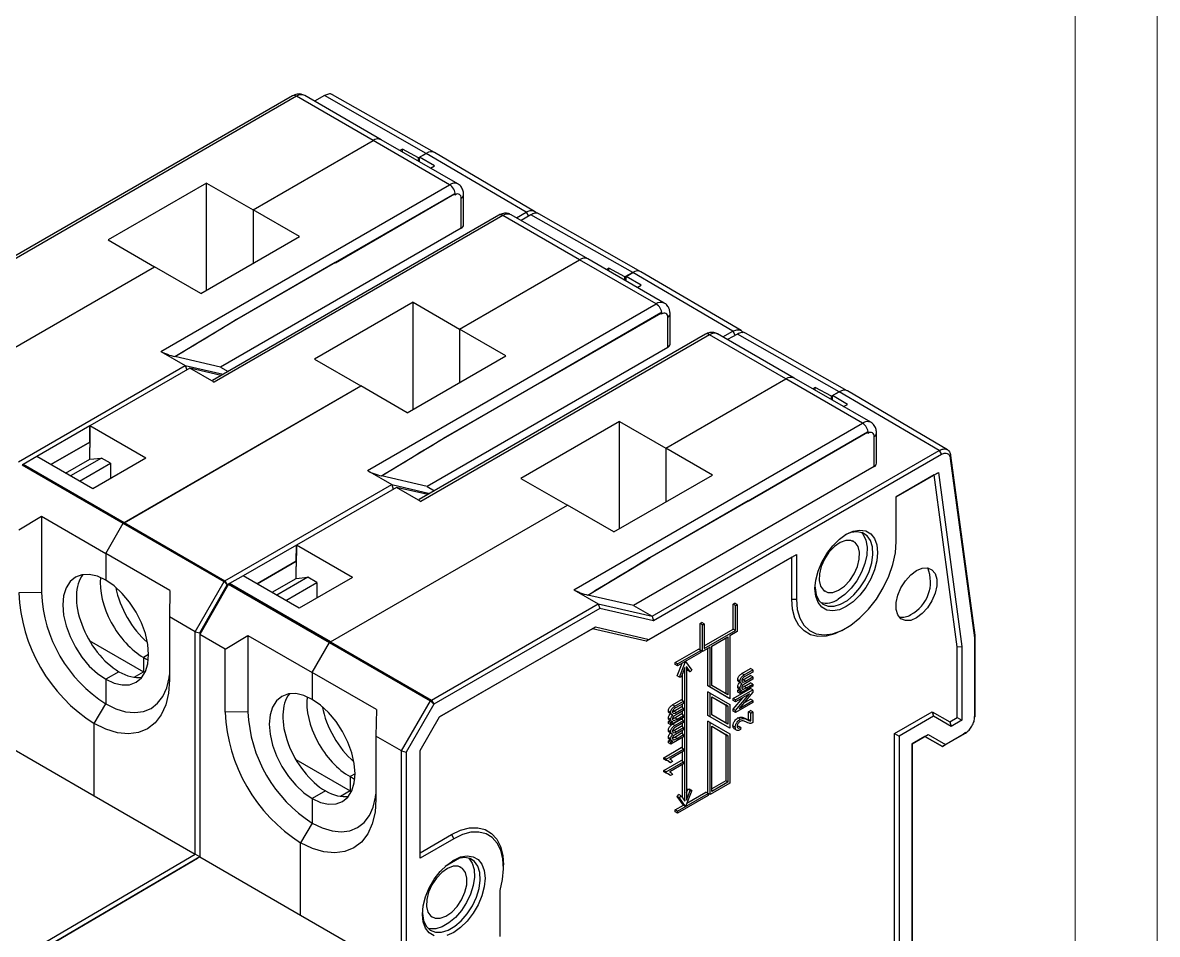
# Model space of a CAD drawing. Header units: millimetres. Extents: x 0 to 210, y 0 to 297.
# Drawn here: x 140.8 to 210, y 83.3 to 138.8 of the extents above; entities that cross this region are included whole.
import ezdxf

# ---------------------------------------------------------------- set-up
doc = ezdxf.new("R2010")
doc.units = ezdxf.units.MM
doc.layers.add('FORMATO', color=7, linetype='Continuous')

msp = doc.modelspace()

# ---------------------------------------------------------------- linework, layer by layer
at = {"color": 7, "linetype": 'Continuous', "lineweight": 25}
for p, q in [((157.273, 134.356), (139.82, 124.281)), ((157.523, 134.331), (139.922, 124.17)), ((162.19, 131.637), (157.523, 134.331)), ((162.69, 131.687), (158.023, 134.381)), ((159.225, 134.374), (158.629, 134.031)), ((165.431, 130.854), (159.225, 134.374)), ((165.929, 130.905), (159.716, 134.429)), ((154.871, 127.412), (162.19, 131.637)), ((166.857, 128.943), (162.19, 131.637)), ((167.357, 128.992), (162.69, 131.687)), ((163.974, 131.115), (163.827, 131.03)), ((164.962, 130.583), (163.974, 131.115)), ((163.974, 130.946), (163.974, 131.115)), ((165.431, 130.854), (164.962, 130.583)), ((165.026, 130.621), (165.431, 130.854)), ((171.527, 127.272), (165.431, 130.854)), ((172.036, 127.317), (165.933, 130.903)), ((164.962, 130.375), (164.962, 130.583)), ((165.938, 130.086), (165.026, 130.621)), ((165.026, 130.338), (165.026, 130.621)), ((165.701, 129.949), (165.938, 130.086)), ((152.043, 129.045), (146.033, 125.575)), ((149.256, 118.782), (166.857, 128.943)), ((152.043, 129.045), (154.871, 127.412)), ((152.043, 122.514), (152.043, 129.045)), ((167.155, 128.389), (159.889, 124.194)), ((159.892, 124.187), (167.162, 128.384)), ((167.155, 128.389), (167.162, 128.384)), ((167.162, 128.384), (167.173, 128.309)), ((167.21, 128.331), (167.173, 128.309)), ((167.564, 126.289), (167.564, 128.126)), ((167.71, 126.493), (167.71, 128.331)), ((154.871, 127.412), (154.871, 124.147)), ((157.7, 125.779), (154.871, 127.412)), ((169.86, 127.09), (152.406, 117.015)), ((170.11, 127.065), (152.509, 116.904)), ((174.776, 124.371), (170.11, 127.065)), ((175.276, 124.421), (170.61, 127.115)), ((170.932, 126.929), (171.527, 127.272)), ((171.811, 127.108), (171.216, 126.765)), ((171.527, 127.272), (171.67, 127.024)), ((178.017, 123.588), (171.811, 127.108)), ((178.515, 123.639), (172.303, 127.163)), ((167.564, 126.289), (152.892, 117.819)), ((146.033, 125.575), (148.861, 123.942)), ((151.689, 122.31), (157.7, 125.779)), ((134.424, 115.608), (148.861, 123.942)), ((134.425, 115.609), (148.861, 123.942)), ((151.689, 122.31), (148.861, 123.942)), ((159.884, 124.197), (153.881, 120.732)), ((159.892, 124.193), (153.881, 120.723)), ((159.884, 124.197), (159.892, 124.193)), ((159.892, 124.187), (159.892, 124.193)), ((167.458, 120.146), (174.776, 124.371)), ((179.443, 121.677), (174.776, 124.371)), ((179.943, 121.726), (175.276, 124.421)), ((176.56, 123.849), (176.413, 123.764)), ((177.548, 123.317), (176.56, 123.849)), ((176.56, 123.68), (176.56, 123.849)), ((178.017, 123.588), (177.548, 123.317)), ((177.548, 123.109), (177.548, 123.317)), ((177.613, 123.355), (178.017, 123.588)), ((178.524, 122.819), (177.613, 123.355)), ((177.613, 123.072), (177.613, 123.355)), ((184.114, 120.006), (178.017, 123.588)), ((184.622, 120.051), (178.52, 123.637)), ((178.287, 122.683), (178.524, 122.819)), ((164.629, 121.779), (158.619, 118.309)), ((164.629, 121.779), (167.458, 120.146)), ((164.629, 115.248), (164.629, 121.779)), ((161.842, 111.516), (179.443, 121.677)), ((179.742, 121.123), (172.476, 116.928)), ((172.478, 116.921), (179.749, 121.118)), ((179.742, 121.123), (179.749, 121.118)), ((179.749, 121.118), (179.76, 121.043)), ((179.797, 121.065), (179.76, 121.043)), ((180.297, 119.227), (180.297, 121.064)), ((150.111, 118.462), (153.881, 120.737)), ((153.87, 120.744), (153.881, 120.737)), ((153.881, 120.737), (153.881, 120.723)), ((180.15, 119.023), (180.15, 120.86)), ((182.446, 119.824), (164.993, 109.749)), ((182.696, 119.799), (165.095, 109.638)), ((170.286, 118.513), (167.458, 120.146)), ((167.458, 120.146), (167.458, 116.881)), ((187.363, 117.105), (182.696, 119.799)), ((187.863, 117.155), (183.196, 119.849)), ((183.518, 119.663), (184.114, 120.006)), ((184.398, 119.842), (183.802, 119.499)), ((184.114, 120.006), (184.256, 119.758)), ((190.604, 116.322), (184.398, 119.842)), ((191.102, 116.373), (184.889, 119.897)), ((180.15, 119.023), (165.478, 110.553)), ((149.256, 118.782), (150.74, 117.926)), ((152.892, 117.819), (150.111, 118.462)), ((150.111, 118.462), (150.111, 118.462)), ((158.619, 118.309), (161.447, 116.676)), ((164.276, 115.044), (170.286, 118.513)), ((140.575, 112.058), (150.74, 117.926)), ((151.024, 117.762), (144.93, 114.244)), ((150.74, 117.926), (150.836, 117.653)), ((150.74, 117.926), (153.057, 117.39)), ((152.509, 116.904), (151.024, 117.762)), ((152.935, 117.32), (151.024, 117.762)), ((152.892, 117.819), (153.346, 117.557)), ((172.47, 116.931), (166.468, 113.466)), ((172.478, 116.927), (166.468, 113.457)), ((172.47, 116.931), (172.478, 116.927)), ((172.478, 116.921), (172.478, 116.927)), ((180.044, 112.88), (187.363, 117.105)), ((192.03, 114.411), (187.363, 117.105)), ((192.53, 114.46), (187.863, 117.155)), ((147.01, 108.342), (161.447, 116.676)), ((147.011, 108.343), (161.447, 116.676)), ((164.276, 115.044), (161.447, 116.676)), ((189.147, 116.583), (189, 116.498)), ((190.135, 116.051), (189.147, 116.583)), ((189.147, 116.413), (189.147, 116.583)), ((190.604, 116.322), (190.135, 116.051)), ((190.199, 116.089), (190.604, 116.322)), ((196.7, 112.74), (190.604, 116.322)), ((197.209, 112.785), (191.106, 116.371)), ((190.135, 115.843), (190.135, 116.051)), ((191.111, 115.553), (190.199, 116.089)), ((190.199, 115.806), (190.199, 116.089)), ((190.874, 115.417), (191.111, 115.553)), ((144.929, 114.24), (141.693, 112.372)), ((144.93, 114.244), (144.92, 112.932)), ((144.922, 113.259), (144.929, 114.243)), ((144.929, 114.243), (144.93, 114.244)), ((148.343, 112.274), (144.93, 114.244)), ((177.216, 114.513), (171.206, 111.043)), ((174.429, 104.25), (192.03, 114.411)), ((177.216, 114.513), (180.044, 112.88)), ((177.216, 107.982), (177.216, 114.513)), ((162.697, 111.196), (166.468, 113.471)), ((166.457, 113.478), (166.468, 113.471)), ((166.468, 113.471), (166.468, 113.457)), ((192.328, 113.856), (185.062, 109.662)), ((185.065, 109.655), (192.335, 113.852)), ((192.328, 113.856), (192.335, 113.852)), ((192.335, 113.852), (192.346, 113.777)), ((192.383, 113.799), (192.346, 113.777)), ((192.737, 111.757), (192.737, 113.594)), ((192.883, 111.961), (192.883, 113.798)), ((142.539, 111.884), (144.922, 113.259)), ((144.922, 113.259), (142.539, 111.884)), ((144.915, 112.212), (144.92, 112.932)), ((144.922, 113.259), (144.92, 112.932)), ((180.044, 112.88), (180.044, 109.615)), ((182.873, 111.247), (180.044, 112.88)), ((141.69, 112.374), (140.859, 111.893)), ((145.103, 110.403), (141.69, 112.374)), ((143.442, 111.362), (144.915, 112.212)), ((145.626, 112.278), (143.741, 111.19)), ((144.915, 112.212), (145.626, 112.278)), ((148.343, 112.274), (145.103, 110.403)), ((146.174, 111.961), (145.626, 112.278)), ((179.195, 102.635), (196.7, 112.74)), ((196.843, 112.492), (179.292, 102.36)), ((196.7, 112.74), (196.843, 112.492)), ((197.401, 112.443), (197.4, 112.256)), ((198.868, 101.318), (197.4, 112.256)), ((197.401, 112.443), (198.87, 101.494)), ((140.859, 111.893), (140.8, 111.86)), ((140.8, 111.86), (146.952, 108.308)), ((147.01, 108.342), (140.859, 111.893)), ((144.289, 110.873), (146.174, 111.961)), ((146.174, 111.961), (146.174, 111.022)), ((161.842, 111.516), (163.326, 110.66)), ((192.737, 111.757), (178.065, 103.287)), ((194.08, 109.92), (196.652, 111.405)), ((196.388, 111.252), (196.652, 111.405)), ((196.652, 111.405), (198.076, 100.795)), ((165.478, 110.553), (162.697, 111.196)), ((162.697, 111.196), (162.697, 111.196)), ((171.206, 111.043), (174.034, 109.41)), ((176.862, 107.778), (182.873, 111.247)), ((196.388, 111.252), (194.08, 109.92)), ((197.793, 100.783), (196.388, 111.252)), ((153.162, 104.792), (163.326, 110.66)), ((163.61, 110.496), (157.517, 106.978)), ((163.326, 110.66), (163.423, 110.387)), ((163.326, 110.66), (165.643, 110.124)), ((165.095, 109.638), (163.61, 110.496)), ((165.521, 110.054), (163.61, 110.496)), ((165.478, 110.553), (165.932, 110.291)), ((159.597, 101.076), (174.034, 109.41)), ((159.598, 101.077), (174.034, 109.41)), ((176.862, 107.778), (174.034, 109.41)), ((185.057, 109.665), (179.054, 106.2)), ((185.065, 109.661), (179.054, 106.191)), ((185.057, 109.665), (185.065, 109.661)), ((185.065, 109.655), (185.065, 109.661)), ((194.08, 107.185), (194.08, 109.92)), ((140.588, 107.9), (141.978, 108.73)), ((141.978, 108.73), (145.891, 106.471)), ((141.978, 108.73), (141.978, 104.076)), ((145.891, 106.471), (146.952, 108.308)), ((146.952, 108.308), (147.011, 108.343)), ((146.952, 108.308), (147.01, 108.342)), ((146.952, 108.308), (153.102, 104.758)), ((147.011, 108.343), (153.162, 104.792)), ((191.491, 107.19), (191.42, 107.231)), ((157.515, 106.974), (154.279, 105.106)), ((157.517, 106.978), (157.507, 105.666)), ((157.508, 105.993), (157.515, 106.977)), ((157.515, 106.977), (157.517, 106.978)), ((160.93, 105.008), (157.517, 106.978)), ((149.804, 104.212), (145.891, 106.471)), ((145.891, 106.471), (145.891, 104.838)), ((155.125, 104.618), (157.508, 105.993)), ((157.508, 105.993), (155.125, 104.618)), ((157.508, 105.993), (157.507, 105.666)), ((175.284, 103.93), (179.054, 106.205)), ((187.717, 106.246), (178.839, 101.121)), ((179.025, 101.229), (187.999, 106.409)), ((179.043, 106.212), (179.054, 106.205)), ((179.054, 106.205), (179.054, 106.191)), ((187.717, 106.246), (187.999, 106.409)), ((187.717, 103.674), (187.717, 106.246)), ((187.999, 106.409), (187.999, 103.674)), ((157.501, 104.946), (157.507, 105.666)), ((151.335, 101.696), (153.102, 104.758)), ((153.386, 104.594), (151.619, 101.532)), ((151.619, 101.627), (153.304, 104.546)), ((153.102, 104.758), (153.162, 104.792)), ((153.102, 104.758), (153.303, 104.545)), ((153.304, 104.546), (153.386, 104.594)), ((153.445, 104.627), (153.386, 104.594)), ((153.386, 104.594), (159.538, 101.042)), ((154.277, 105.108), (153.445, 104.627)), ((159.597, 101.076), (153.445, 104.627)), ((157.69, 103.137), (154.277, 105.108)), ((156.029, 104.096), (157.501, 104.946)), ((158.212, 105.012), (156.328, 103.924)), ((156.876, 103.607), (158.76, 104.695)), ((157.501, 104.946), (158.212, 105.012)), ((160.93, 105.008), (157.69, 103.137)), ((158.76, 104.695), (158.212, 105.012)), ((158.76, 104.695), (158.76, 103.756)), ((141.978, 104.076), (140.588, 104.062)), ((149.804, 104.212), (149.78, 102.593)), ((174.429, 104.25), (175.913, 103.394)), ((178.065, 103.287), (175.284, 103.93)), ((175.284, 103.93), (175.284, 103.93)), ((189.67, 104.2), (189.741, 104.159)), ((165.748, 97.526), (175.913, 103.394)), ((176.01, 103.119), (165.891, 97.277)), ((175.913, 103.394), (176.01, 103.119)), ((175.913, 103.394), (179.195, 102.635)), ((179.292, 102.36), (176.01, 103.119)), ((178.065, 103.287), (179.195, 102.635)), ((184.146, 103.368), (184.252, 103.429)), ((184.146, 101.858), (184.146, 103.368)), ((184.287, 103.287), (184.146, 103.368)), ((184.393, 103.348), (184.252, 103.429)), ((184.287, 103.287), (184.393, 103.348)), ((184.287, 101.776), (184.287, 103.287)), ((184.393, 103.348), (184.393, 101.715)), ((187.717, 103.674), (187.999, 103.674)), ((151.335, 101.696), (149.78, 102.593)), ((149.78, 102.593), (149.78, 98.755)), ((179.195, 102.635), (179.292, 102.36)), ((151.335, 101.696), (151.619, 101.628)), ((151.335, 88.141), (151.335, 101.696)), ((166.242, 96.503), (175.743, 101.988)), ((175.557, 101.88), (166.242, 96.503)), ((175.557, 101.88), (175.743, 101.988)), ((178.839, 101.121), (175.557, 101.88)), ((175.743, 101.988), (179.025, 101.229)), ((182.13, 102.205), (182.236, 102.266)), ((182.13, 100.572), (182.13, 102.205)), ((182.272, 102.123), (182.13, 102.205)), ((182.378, 102.184), (182.236, 102.266)), ((182.272, 102.123), (182.378, 102.184)), ((182.272, 100.49), (182.272, 102.123)), ((182.378, 102.184), (182.378, 100.674)), ((182.378, 100.837), (184.146, 101.858)), ((182.378, 100.674), (184.287, 101.776)), ((184.393, 101.715), (183.933, 101.449)), ((184.287, 101.776), (184.146, 101.858)), ((190.899, 101.837), (191.04, 101.919)), ((144.891, 101.169), (148.199, 99.259)), ((151.619, 101.627), (151.619, 101.532)), ((153.174, 100.634), (151.619, 101.532)), ((151.619, 101.532), (151.619, 87.977)), ((153.174, 100.634), (154.564, 101.464)), ((154.564, 101.464), (158.478, 99.205)), ((154.564, 101.464), (154.564, 96.81)), ((158.478, 99.205), (159.538, 101.042)), ((159.538, 101.042), (159.598, 101.077)), ((159.538, 101.042), (159.597, 101.076)), ((159.538, 101.042), (165.689, 97.492)), ((159.598, 101.077), (165.748, 97.526)), ((178.839, 101.121), (179.025, 101.229)), ((182.837, 100.817), (183.827, 101.388)), ((183.686, 101.307), (183.686, 97.928)), ((183.827, 101.388), (183.827, 97.846)), ((183.933, 101.449), (183.933, 97.612)), ((198.87, 101.494), (198.868, 101.318)), ((198.868, 96.497), (198.868, 101.318)), ((198.87, 101.494), (198.87, 96.661)), ((148.507, 100.306), (148.199, 100.128)), ((153.174, 96.796), (153.174, 100.634)), ((180.61, 99.817), (182.024, 100.633)), ((180.752, 99.735), (182.166, 100.551)), ((182.166, 100.429), (180.752, 99.612)), ((182.166, 100.551), (182.024, 100.633)), ((182.166, 100.551), (182.166, 100.429)), ((182.272, 100.49), (182.166, 100.551)), ((182.731, 100.755), (182.272, 100.49)), ((182.59, 98.387), (182.59, 100.674)), ((182.731, 98.306), (182.731, 100.755)), ((182.837, 98.418), (182.837, 100.817)), ((197.793, 100.783), (198.076, 100.795)), ((197.793, 96.467), (197.793, 100.783)), ((198.076, 100.795), (198.076, 96.304)), ((148.199, 100.128), (148.199, 99.259)), ((180.61, 99.694), (180.61, 99.817)), ((180.752, 99.735), (180.61, 99.817)), ((180.752, 99.612), (180.61, 99.694)), ((180.732, 99.009), (181.028, 99.772)), ((180.752, 99.612), (180.752, 99.735)), ((180.873, 98.927), (181.246, 99.89)), ((181.246, 99.89), (181.239, 99.894)), ((181.246, 99.89), (181.62, 99.359)), ((146.695, 99.259), (145.891, 98.796)), ((147.622, 98.926), (148.199, 99.259)), ((148.199, 99.259), (148.283, 99.211)), ((158.478, 99.205), (158.478, 97.572)), ((162.391, 96.946), (158.478, 99.205)), ((180.873, 98.927), (180.732, 99.009)), ((180.965, 98.919), (180.873, 98.927)), ((181.193, 99.508), (180.965, 98.919)), ((181.052, 97.498), (181.052, 99.144)), ((181.193, 91.367), (181.193, 99.508)), ((181.528, 99.244), (181.3, 99.57)), ((181.3, 99.57), (181.3, 91.429)), ((181.387, 99.326), (181.3, 99.45)), ((181.528, 99.244), (181.387, 99.326)), ((181.62, 99.359), (181.528, 99.244)), ((184.679, 99.143), (185.206, 99.447)), ((184.821, 99.061), (184.679, 99.143)), ((184.758, 98.759), (185.206, 99.018)), ((184.821, 99.061), (185.348, 99.365)), ((185.348, 99.238), (184.862, 98.958)), ((184.9, 98.677), (185.348, 98.936)), ((185.348, 99.365), (185.206, 99.447)), ((185.348, 98.936), (185.206, 99.018)), ((185.348, 99.365), (185.348, 99.238)), ((185.348, 98.936), (185.348, 98.809)), ((145.891, 98.796), (145.891, 97.298)), ((183.792, 97.693), (182.59, 98.387)), ((182.731, 98.306), (182.59, 98.387)), ((183.933, 97.612), (182.731, 98.306)), ((183.827, 97.846), (182.837, 98.418)), ((184.146, 97.626), (185.206, 98.238)), ((184.563, 98.688), (184.421, 98.769)), ((184.563, 98.258), (184.421, 98.339)), ((184.482, 98.641), (184.623, 98.559)), ((185.348, 98.379), (184.576, 97.934)), ((184.673, 98.729), (184.758, 98.759)), ((184.68, 98.302), (184.806, 98.357)), ((184.9, 98.677), (184.758, 98.759)), ((184.806, 98.357), (185.206, 98.588)), ((184.948, 98.276), (184.806, 98.357)), ((185.348, 98.809), (184.847, 98.52)), ((184.948, 98.276), (185.348, 98.507)), ((185.348, 98.507), (185.206, 98.588)), ((185.348, 98.157), (185.206, 98.238)), ((185.348, 98.507), (185.348, 98.379)), ((180.454, 97.234), (180.981, 97.539)), ((181.123, 97.457), (180.981, 97.539)), ((182.59, 96.591), (182.59, 98.041)), ((182.731, 97.959), (182.59, 98.041)), ((182.731, 96.509), (182.731, 97.959)), ((182.731, 97.959), (183.933, 97.265)), ((182.837, 97.725), (183.827, 97.153)), ((182.837, 96.621), (182.837, 97.725)), ((182.837, 97.725), (183.686, 97.235)), ((183.933, 97.612), (183.792, 97.693)), ((184.146, 96.982), (184.724, 97.669)), ((184.146, 97.499), (184.146, 97.626)), ((184.287, 97.544), (184.146, 97.626)), ((184.287, 97.544), (185.348, 98.157)), ((184.287, 96.9), (185.132, 97.905)), ((185.132, 97.905), (184.287, 97.417)), ((184.287, 97.417), (184.287, 97.544)), ((184.435, 98.127), (184.528, 98.18)), ((184.435, 98.016), (184.435, 98.127)), ((184.576, 98.045), (184.435, 98.127)), ((184.576, 97.934), (184.435, 98.016)), ((184.483, 98.206), (184.625, 98.124)), ((185.348, 98.02), (184.503, 97.017)), ((184.576, 98.045), (184.685, 98.108)), ((184.576, 97.934), (184.576, 98.045)), ((184.771, 97.335), (185.206, 97.586)), ((185.348, 97.504), (185.206, 97.586)), ((185.348, 98.157), (185.348, 98.02)), ((145.184, 96.101), (145.891, 97.298)), ((162.391, 96.946), (162.367, 95.327)), ((163.921, 94.43), (165.689, 97.492)), ((165.891, 97.277), (164.208, 94.362)), ((165.689, 97.492), (165.748, 97.526)), ((165.689, 97.492), (165.891, 97.277)), ((165.748, 97.526), (165.891, 97.277)), ((180.338, 96.779), (180.196, 96.861)), ((180.448, 96.82), (180.533, 96.851)), ((180.596, 97.153), (180.454, 97.234)), ((180.533, 96.851), (180.981, 97.109)), ((180.675, 96.769), (180.533, 96.851)), ((180.596, 97.153), (181.123, 97.457)), ((181.123, 96.9), (180.622, 96.611)), ((181.123, 97.33), (180.637, 97.049)), ((180.675, 96.769), (181.123, 97.027)), ((181.123, 97.027), (180.981, 97.109)), ((181.052, 97.068), (181.052, 97.289)), ((181.052, 96.639), (181.052, 96.859)), ((181.123, 97.457), (181.123, 97.33)), ((181.123, 97.027), (181.123, 96.9)), ((183.827, 97.153), (183.686, 97.235)), ((183.686, 97.235), (183.686, 96.131)), ((183.827, 97.153), (183.827, 96.05)), ((183.933, 97.265), (183.933, 95.815)), ((184.287, 97.417), (184.146, 97.499)), ((184.146, 96.846), (184.146, 96.982)), ((184.287, 96.9), (184.146, 96.982)), ((184.287, 96.765), (184.146, 96.846)), ((185.348, 97.377), (184.287, 96.765)), ((184.287, 96.765), (184.287, 96.9)), ((184.503, 97.017), (185.348, 97.504)), ((185.082, 96.815), (185.206, 96.886)), ((185.348, 96.805), (185.206, 96.886)), ((185.348, 97.504), (185.348, 97.377)), ((154.564, 96.81), (153.174, 96.796)), ((165.054, 94.445), (166.242, 96.503)), ((180.338, 96.349), (180.196, 96.431)), ((180.21, 96.218), (180.303, 96.272)), ((180.21, 96.107), (180.21, 96.218)), ((180.351, 96.137), (180.21, 96.218)), ((180.257, 96.732), (180.398, 96.651)), ((180.258, 96.297), (180.4, 96.216)), ((181.123, 96.471), (180.351, 96.025)), ((180.351, 96.137), (180.46, 96.2)), ((180.448, 96.391), (180.581, 96.449)), ((180.454, 96.057), (180.981, 96.361)), ((180.581, 96.449), (180.981, 96.68)), ((180.723, 96.367), (180.581, 96.449)), ((180.596, 95.976), (181.123, 96.28)), ((181.123, 96.153), (180.637, 95.872)), ((180.723, 96.367), (181.123, 96.598)), ((181.123, 96.598), (180.981, 96.68)), ((181.123, 96.28), (180.981, 96.361)), ((181.052, 96.321), (181.052, 96.43)), ((181.123, 96.598), (181.123, 96.471)), ((181.123, 96.28), (181.123, 96.153)), ((183.792, 95.897), (182.59, 96.591)), ((182.731, 96.509), (182.59, 96.591)), ((182.59, 91.855), (182.59, 96.245)), ((182.731, 96.163), (182.59, 96.245)), ((183.933, 95.815), (182.731, 96.509)), ((182.731, 91.773), (182.731, 96.163)), ((182.731, 96.163), (183.933, 95.469)), ((183.827, 96.05), (182.837, 96.621)), ((184.571, 96.356), (184.429, 96.437)), ((185.018, 96.326), (184.876, 96.408)), ((185.082, 96.337), (185.082, 96.815)), ((185.224, 96.733), (185.082, 96.815)), ((185.224, 96.256), (185.082, 96.337)), ((185.224, 96.733), (185.348, 96.805)), ((185.224, 96.256), (185.224, 96.733)), ((185.348, 96.805), (185.348, 96.152)), ((193.974, 95.488), (196.282, 96.82)), ((196.364, 96.541), (194.257, 95.324)), ((196.282, 96.82), (197.342, 96.207)), ((196.282, 96.82), (196.364, 96.541)), ((197.425, 95.928), (196.364, 96.541)), ((197.342, 96.207), (197.793, 96.467)), ((197.342, 96.207), (197.425, 95.928)), ((198.076, 96.304), (197.425, 95.928)), ((197.793, 96.467), (198.076, 96.304)), ((198.87, 96.661), (198.843, 96.482)), ((198.856, 96.358), (198.856, 96.486)), ((198.87, 96.661), (198.868, 96.497)), ((145.184, 91.692), (145.184, 96.101)), ((180.338, 95.602), (180.196, 95.684)), ((180.351, 96.025), (180.21, 96.107)), ((180.257, 95.555), (180.398, 95.473)), ((180.351, 96.025), (180.351, 96.137)), ((180.448, 95.643), (180.533, 95.673)), ((180.596, 95.976), (180.454, 96.057)), ((180.533, 95.673), (180.981, 95.932)), ((180.675, 95.592), (180.533, 95.673)), ((180.581, 95.272), (180.981, 95.503)), ((181.123, 95.723), (180.622, 95.434)), ((180.675, 95.592), (181.123, 95.85)), ((181.123, 95.85), (180.981, 95.932)), ((181.123, 95.421), (180.981, 95.503)), ((181.052, 95.891), (181.052, 96.112)), ((181.052, 95.462), (181.052, 95.682)), ((181.123, 95.85), (181.123, 95.723)), ((182.837, 95.929), (183.827, 95.357)), ((182.837, 91.957), (182.837, 95.929)), ((182.837, 95.929), (183.686, 95.438)), ((183.933, 95.815), (183.792, 95.897)), ((183.933, 95.469), (183.933, 92.467)), ((184.273, 95.874), (184.132, 95.956)), ((184.187, 95.789), (184.364, 95.687)), ((184.385, 95.921), (184.462, 95.948)), ((184.604, 95.866), (184.462, 95.948)), ((184.604, 95.866), (184.59, 95.731)), ((193.974, 70.961), (193.974, 95.488)), ((193.974, 95.488), (194.257, 95.324)), ((197.097, 94.824), (198.305, 95.521)), ((198.305, 95.551), (198.163, 95.437)), ((198.163, 95.437), (198.305, 95.521)), ((198.308, 95.537), (198.419, 95.601)), ((139.032, 95.243), (145.184, 91.692)), ((163.921, 94.43), (162.367, 95.327)), ((162.367, 95.327), (162.367, 91.489)), ((180.338, 95.172), (180.196, 95.254)), ((180.21, 95.041), (180.303, 95.095)), ((180.21, 94.93), (180.21, 95.041)), ((180.351, 94.96), (180.21, 95.041)), ((180.351, 94.848), (180.21, 94.93)), ((180.258, 95.12), (180.4, 95.039)), ((181.123, 95.294), (180.351, 94.848)), ((180.351, 94.96), (180.46, 95.022)), ((180.351, 94.848), (180.351, 94.96)), ((180.448, 95.214), (180.581, 95.272)), ((180.723, 95.19), (180.581, 95.272)), ((180.723, 95.19), (181.123, 95.421)), ((181.052, 94.587), (181.052, 95.253)), ((181.123, 95.421), (181.123, 95.294)), ((183.827, 95.357), (183.686, 95.438)), ((183.686, 95.438), (183.686, 92.61)), ((183.827, 95.357), (183.827, 92.529)), ((194.257, 95.324), (194.257, 70.893)), ((195.05, 94.867), (196.036, 95.436)), ((195.05, 70.914), (195.05, 94.867)), ((195.052, 94.865), (195.05, 94.867)), ((195.835, 95.317), (195.052, 94.865)), ((195.052, 94.865), (195.052, 71.01)), ((195.822, 95.31), (196.896, 94.705)), ((195.835, 95.317), (196.036, 95.436)), ((196.896, 94.705), (195.835, 95.317)), ((196.036, 95.436), (197.097, 94.824)), ((198.163, 95.437), (196.896, 94.705)), ((196.896, 94.705), (197.097, 94.824)), ((163.921, 94.43), (164.208, 94.362)), ((163.921, 80.875), (163.921, 94.43)), ((164.208, 94.362), (164.208, 80.711)), ((165.054, 87.897), (165.054, 94.445)), ((179.907, 94.007), (180.981, 94.628)), ((180.048, 93.926), (181.123, 94.546)), ((181.123, 94.419), (180.282, 93.934)), ((181.123, 94.546), (180.981, 94.628)), ((181.052, 93.807), (181.052, 94.378)), ((181.123, 94.546), (181.123, 94.419)), ((157.478, 93.903), (160.785, 91.993)), ((179.907, 93.925), (179.907, 94.007)), ((180.048, 93.926), (179.907, 94.007)), ((180.048, 93.843), (179.907, 93.925)), ((179.907, 93.228), (180.981, 93.848)), ((180.048, 93.843), (180.048, 93.926)), ((180.048, 93.146), (181.123, 93.767)), ((180.324, 93.703), (180.182, 93.785)), ((181.123, 93.639), (180.282, 93.154)), ((180.329, 93.91), (180.285, 93.935)), ((180.448, 93.775), (180.324, 93.703)), ((181.123, 93.767), (180.981, 93.848)), ((181.052, 91.569), (181.052, 93.599)), ((181.123, 93.767), (181.123, 93.639)), ((161.094, 93.04), (160.785, 92.862)), ((160.785, 92.862), (160.785, 91.993)), ((179.907, 93.145), (179.907, 93.228)), ((180.048, 93.146), (179.907, 93.228)), ((180.048, 93.064), (179.907, 93.145)), ((180.048, 93.064), (180.048, 93.146)), ((180.324, 92.924), (180.182, 93.005)), ((180.329, 93.13), (180.285, 93.156)), ((180.448, 92.995), (180.324, 92.924)), ((181.62, 92.01), (181.246, 91.047)), ((181.3, 91.875), (181.387, 92.1)), ((181.3, 91.429), (181.528, 92.018)), ((181.387, 92.1), (181.479, 92.091)), ((181.528, 92.018), (181.387, 92.1)), ((181.62, 92.01), (181.479, 92.091)), ((181.528, 92.018), (181.62, 92.01)), ((183.933, 92.467), (182.731, 91.773)), ((183.686, 92.61), (182.837, 92.12)), ((183.827, 92.529), (182.837, 91.957)), ((183.827, 92.529), (183.686, 92.61)), ((145.184, 91.692), (151.335, 88.141)), ((159.281, 91.993), (158.478, 91.53)), ((158.478, 91.53), (158.478, 90.032)), ((160.785, 91.993), (160.208, 91.66)), ((160.785, 91.993), (160.869, 91.945)), ((180.732, 91.66), (180.823, 91.774)), ((181.105, 91.129), (180.732, 91.66)), ((180.873, 91.578), (180.732, 91.66)), ((180.752, 90.753), (182.625, 91.835)), ((182.625, 91.712), (180.752, 90.631)), ((180.965, 91.693), (180.823, 91.774)), ((180.873, 91.578), (180.965, 91.693)), ((181.246, 91.047), (180.873, 91.578)), ((180.965, 91.693), (181.193, 91.367)), ((181.324, 91.247), (182.484, 91.916)), ((182.625, 91.835), (182.484, 91.916)), ((182.731, 91.773), (182.625, 91.835)), ((182.625, 91.835), (182.625, 91.712)), ((180.61, 90.835), (181.112, 91.124)), ((180.61, 90.712), (180.61, 90.835)), ((180.752, 90.753), (180.61, 90.835)), ((180.752, 90.631), (180.61, 90.712)), ((180.752, 90.631), (180.752, 90.753)), ((181.246, 91.047), (181.105, 91.129)), ((158.478, 90.032), (157.771, 88.835)), ((165.054, 88.223), (166.963, 89.325)), ((166.963, 89.325), (167.104, 89.08)), ((157.771, 84.426), (157.771, 88.835)), ((167.104, 89.08), (165.054, 87.897)), ((139.59, 81.243), (151.335, 88.141)), ((139.734, 80.998), (151.477, 87.895)), ((151.619, 87.977), (139.875, 81.079)), ((151.619, 87.979), (151.335, 88.141)), ((151.619, 87.977), (151.477, 87.895)), ((151.477, 87.895), (151.619, 87.977)), ((151.619, 87.977), (157.771, 84.426)), ((167.463, 87.898), (166.583, 87.389)), ((167.555, 87.33), (167.484, 87.371)), ((170.145, 87.325), (170.145, 87.488)), ((169.933, 83.119), (169.933, 85.914)), ((157.771, 84.426), (163.921, 80.875)), ((165.734, 84.339), (165.805, 84.299))]:
    msp.add_line(p, q, dxfattribs=at)
at = {"color": 8, "linetype": 'Continuous', "lineweight": 25}
msp.add_line((153.162, 104.792), (153.303, 104.546), dxfattribs=at)
at = {"color": 7, "linetype": 'Continuous', "lineweight": 25, "flags": 128}
for points in [[(191.04, 107.634), (191.465, 107.824), (191.868, 107.894), (192.23, 107.84), (192.533, 107.666), (192.76, 107.379), (192.901, 106.994), (192.949, 106.532), (192.901, 106.013), (192.76, 105.466), (192.533, 104.916), (192.23, 104.393), (191.868, 103.921), (191.465, 103.525), (191.04, 103.225), (190.615, 103.035), (190.212, 102.965), (189.85, 103.019), (189.547, 103.193), (189.32, 103.48), (189.179, 103.864), (189.131, 104.327), (189.179, 104.845), (189.32, 105.393), (189.547, 105.942), (189.85, 106.466), (190.212, 106.937), (190.615, 107.333), (191.04, 107.634)], [(189.132, 104.411), (189.134, 104.374), (189.205, 103.948), (189.368, 103.607), (189.613, 103.368), (189.927, 103.245), (190.294, 103.244), (190.693, 103.365), (191.104, 103.602), (191.503, 103.942), (191.87, 104.366), (192.184, 104.852), (192.429, 105.374), (192.592, 105.903), (192.663, 106.411), (192.639, 106.87), (192.522, 107.257), (192.316, 107.549), (192.035, 107.731), (191.692, 107.793), (191.306, 107.733), (190.968, 107.591)], [(191.759, 106.88), (191.58, 107.127), (191.322, 107.255), (191.007, 107.256), (190.661, 107.128), (190.311, 106.883), (189.985, 106.54), (189.711, 106.127), (189.51, 105.677), (189.398, 105.226), (189.385, 104.812), (189.472, 104.468), (189.651, 104.222), (189.909, 104.093), (190.224, 104.093), (190.57, 104.22), (190.921, 104.465), (191.246, 104.809), (191.521, 105.222), (191.722, 105.672), (191.833, 106.122), (191.846, 106.536), (191.759, 106.88)], [(191.959, 107.756), (192.076, 107.62), (192.238, 107.278), (192.31, 106.853), (192.286, 106.366), (192.168, 105.844), (191.963, 105.315), (191.681, 104.807), (191.338, 104.349), (190.953, 103.964), (190.545, 103.674)], [(187.999, 103.674), (188.051, 103.059), (188.205, 102.524), (188.455, 102.089), (188.793, 101.767), (189.208, 101.57), (189.685, 101.504), (190.208, 101.572), (190.759, 101.771), (191.32, 102.095), (191.872, 102.533), (192.395, 103.069), (192.872, 103.685), (193.287, 104.361), (193.625, 105.073), (193.875, 105.798), (194.029, 106.51), (194.08, 107.185)], [(145.891, 104.838), (145.381, 105.075), (144.89, 105.186), (144.438, 105.168), (144.041, 105.021), (143.716, 104.751), (143.474, 104.368), (143.325, 103.888), (143.275, 103.327), (143.325, 102.709), (143.474, 102.056), (143.716, 101.394), (144.041, 100.749), (144.438, 100.144), (144.89, 99.604), (145.381, 99.148), (145.891, 98.796)], [(195.318, 105.425), (195.671, 105.57), (195.995, 105.586), (196.264, 105.472), (196.456, 105.237), (196.557, 104.9), (196.557, 104.489), (196.456, 104.036), (196.264, 103.579), (195.995, 103.154), (195.671, 102.796), (195.318, 102.534), (194.965, 102.389), (194.641, 102.373), (194.372, 102.487), (194.179, 102.722), (194.079, 103.059), (194.079, 103.47), (194.179, 103.923), (194.372, 104.38), (194.641, 104.805), (194.965, 105.163), (195.318, 105.425)], [(145.891, 98.796), (146.402, 98.559), (146.892, 98.448), (147.345, 98.466), (147.741, 98.613), (148.067, 98.883), (148.308, 99.265), (148.457, 99.746), (148.507, 100.306), (148.457, 100.925), (148.308, 101.578), (148.067, 102.24), (147.741, 102.885), (147.345, 103.49), (146.892, 104.03), (146.402, 104.485), (145.891, 104.838)], [(190.899, 101.837), (190.898, 101.837), (190.346, 101.573), (189.81, 101.43), (189.307, 101.41), (188.853, 101.515), (188.461, 101.742), (188.143, 102.083), (187.908, 102.528), (187.765, 103.064), (187.717, 103.674)], [(145.891, 97.298), (146.503, 97), (147.1, 96.821), (147.668, 96.765), (148.191, 96.833), (148.658, 97.024), (149.057, 97.333), (149.378, 97.752), (149.613, 98.272), (149.756, 98.879), (149.78, 99.069)], [(149.78, 98.755), (149.724, 97.958), (149.555, 97.245), (149.279, 96.635), (148.902, 96.142), (148.434, 95.779), (147.886, 95.555), (147.271, 95.475), (146.604, 95.541), (145.903, 95.751), (145.184, 96.101)], [(158.478, 97.572), (157.967, 97.809), (157.476, 97.92), (157.024, 97.902), (156.628, 97.755), (156.302, 97.485), (156.061, 97.102), (155.912, 96.622), (155.861, 96.061), (155.912, 95.443), (156.061, 94.79), (156.302, 94.128), (156.628, 93.482), (157.024, 92.878), (157.476, 92.338), (157.967, 91.882), (158.478, 91.53)], [(158.478, 91.53), (158.988, 91.293), (159.479, 91.182), (159.931, 91.2), (160.328, 91.347), (160.653, 91.617), (160.895, 91.999), (161.044, 92.48), (161.094, 93.04), (161.044, 93.659), (160.895, 94.312), (160.653, 94.973), (160.328, 95.619), (159.931, 96.224), (159.479, 96.764), (158.988, 97.219), (158.478, 97.572)], [(162.367, 91.489), (162.31, 90.692), (162.142, 89.979), (161.866, 89.369), (161.489, 88.876), (161.021, 88.513), (160.472, 88.289), (159.857, 88.209), (159.191, 88.275), (158.49, 88.485), (157.771, 88.835)], [(158.478, 90.032), (159.09, 89.734), (159.687, 89.555), (160.254, 89.499), (160.778, 89.567), (161.245, 89.758), (161.644, 90.067), (161.964, 90.486), (162.199, 91.006), (162.343, 91.613), (162.367, 91.803)], [(166.963, 89.325), (167.521, 89.59), (168.061, 89.734), (168.568, 89.75), (169.024, 89.64), (169.417, 89.406), (169.734, 89.056), (169.965, 88.601), (170.104, 88.054), (170.145, 87.488)], [(169.933, 85.914), (170.085, 86.597), (170.144, 87.247), (170.108, 87.846), (169.979, 88.373), (169.759, 88.813), (169.457, 89.152), (169.081, 89.378), (168.644, 89.486), (168.158, 89.471), (167.64, 89.335), (167.104, 89.08)], [(165.196, 84.553), (165.198, 84.513), (165.269, 84.088), (165.432, 83.746), (165.677, 83.508), (165.992, 83.385), (166.358, 83.384), (166.758, 83.505), (167.168, 83.742), (167.568, 84.082), (167.934, 84.506), (168.249, 84.992), (168.494, 85.514), (168.656, 86.043), (168.728, 86.551), (168.704, 87.01), (168.586, 87.396), (168.381, 87.688), (168.099, 87.871), (167.756, 87.933), (167.371, 87.873), (167.032, 87.731)], [(168.023, 87.896), (168.037, 87.883), (168.238, 87.588), (168.353, 87.201), (168.373, 86.741), (168.3, 86.235), (168.136, 85.708), (167.891, 85.189), (167.577, 84.706), (167.212, 84.284), (166.814, 83.946), (166.405, 83.71), (166.008, 83.588), (165.642, 83.588), (165.549, 83.61)], [(167.104, 87.774), (167.529, 87.964), (167.933, 88.034), (168.295, 87.98), (168.597, 87.806), (168.824, 87.519), (168.966, 87.134), (169.014, 86.671), (168.966, 86.153), (168.824, 85.606), (168.597, 85.056), (168.295, 84.533), (167.933, 84.061), (167.529, 83.665), (167.104, 83.365), (166.68, 83.175)], [(165.914, 83.158), (165.612, 83.333), (165.384, 83.62), (165.243, 84.004), (165.195, 84.467), (165.243, 84.985), (165.384, 85.533), (165.612, 86.082), (165.914, 86.606), (166.276, 87.077), (166.68, 87.473), (167.104, 87.774)], [(167.824, 87.02), (167.644, 87.266), (167.387, 87.395), (167.072, 87.396), (166.725, 87.268), (166.375, 87.023), (166.05, 86.68), (165.775, 86.266), (165.574, 85.816), (165.463, 85.366), (165.45, 84.952), (165.536, 84.608), (165.716, 84.362), (165.973, 84.233), (166.288, 84.233), (166.635, 84.36), (166.985, 84.605), (167.311, 84.949), (167.585, 85.362), (167.786, 85.812), (167.898, 86.262), (167.911, 86.676), (167.824, 87.02)]]:
    msp.add_lwpolyline(points, dxfattribs=at)
at = {"color": 8, "linetype": 'Continuous', "lineweight": 25}
for centre, radius, start, end in [((157.377, 134.127), 0.251, 54.38242, 114.30712), ((157.816, 133.922), 0.503, 65.69288, 125.61758), ((167.15, 128.534), 0.503, 65.83249, 125.60541), ((167.46, 128.355), 0.251, 294.37562, 354.29412), ((169.963, 126.861), 0.251, 54.38242, 114.30712), ((170.402, 126.656), 0.503, 65.69288, 125.61758), ((179.736, 121.268), 0.503, 65.83249, 125.60541), ((180.047, 121.089), 0.251, 294.37562, 354.29412), ((182.55, 119.595), 0.251, 54.38242, 114.30712), ((182.989, 119.39), 0.503, 65.69288, 125.61758), ((192.323, 114.002), 0.503, 65.83249, 125.60541), ((192.633, 113.823), 0.251, 294.37562, 354.29412)]:
    msp.add_arc(centre, radius, start, end, dxfattribs=at)
at = {"color": 7, "linetype": 'Continuous', "lineweight": 25}
for centre, radius, start, end in [((162.483, 131.228), 0.503, 65.69288, 125.61758), ((166.443, 128.296), 0.768, 2.60548, 57.39452), ((167.348, 128.161), 0.218, 350.78596, 129.20329), ((167.46, 126.518), 0.251, 294.37466, 354.3052), ((175.069, 123.962), 0.503, 65.69288, 125.61758), ((179.029, 121.03), 0.768, 2.60548, 57.39452), ((179.935, 120.895), 0.218, 350.78596, 129.20329), ((180.047, 119.252), 0.251, 294.37466, 354.3052), ((187.656, 116.696), 0.503, 65.69288, 125.61758), ((191.616, 113.764), 0.768, 2.60548, 57.39452), ((192.521, 113.629), 0.218, 350.78596, 129.20329), ((192.633, 111.986), 0.251, 294.37466, 354.3052), ((193.946, 104.724), 2.229, 297.19534, 22.7136), ((150.496, 104.475), 9.916, 182.38686, 237.61314), ((150.414, 104.428), 8.443, 182.38686, 237.61314), ((189.776, 104.811), 1.373, 257.72503, 304.05748), ((194.421, 103.531), 0.958, 260.94189, 304.56814), ((163.082, 97.209), 9.916, 182.38686, 237.61314), ((163, 97.162), 8.443, 182.38686, 237.61314)]:
    msp.add_arc(centre, radius, start, end, dxfattribs=at)
for centre, major_axis, ratio, start_param, end_param in [((165.431, 130.038), (0.5, 0.866), 0.577382, 6.278777, 7.068541), ((165.431, 130.038), (0.5, 0.866), 0.577382, 0.004408, 0.785356), ((178.017, 122.772), (0.5, 0.866), 0.577382, 6.278777, 7.068541), ((178.017, 122.772), (0.5, 0.866), 0.577382, 0.004408, 0.785356), ((149.637, 118.594), (15.692, 9.463), 0.019502, 4.730812, 4.973773), ((149.761, 118.665), (0.616, -0.218), 0.144894, 3.803625, 5.366769), ((153.014, 116.788), (0.616, -0.218), 0.144894, 3.018308, 3.803625), ((190.604, 115.506), (0.5, 0.866), 0.577382, 6.278777, 7.068541), ((190.604, 115.506), (0.5, 0.866), 0.577382, 0.004408, 0.785356), ((162.223, 111.328), (15.692, 9.463), 0.019502, 4.730812, 4.973773), ((162.347, 111.399), (0.616, -0.218), 0.144894, 3.803625, 5.366769), ((165.6, 109.522), (0.616, -0.218), 0.144894, 3.018308, 3.803625), ((174.81, 104.062), (15.692, 9.463), 0.019502, 4.730812, 4.973773), ((146.695, 102.281), (-1.826, 3.218), 0.572321, 0.228525, 2.360564), ((148.199, 103.149), (-1.874, 3.19), 0.582398, 0.661184, 2.351836), ((149.028, 103.628), (-1.826, 3.218), 0.572321, 1.027429, 2.131503), ((174.934, 104.133), (0.616, -0.218), 0.144894, 3.803625, 5.366769), ((148.199, 103.149), (-1.826, 3.218), 0.572321, 2.360564, 2.473332), ((146.695, 102.281), (-1.874, 3.19), 0.582398, 2.351836, 2.914894), ((159.281, 95.015), (-1.826, 3.218), 0.572321, 0.228525, 2.360564), ((160.785, 95.883), (-1.874, 3.19), 0.582398, 0.661184, 2.351836), ((161.615, 96.362), (-1.826, 3.218), 0.572321, 1.027429, 2.131503), ((160.785, 95.883), (-1.826, 3.218), 0.572321, 2.360564, 2.473332), ((159.281, 95.015), (-1.874, 3.19), 0.582398, 2.351836, 2.914894)]:
    msp.add_ellipse(centre, major_axis=major_axis, ratio=ratio, start_param=start_param, end_param=end_param, dxfattribs=at)
for points, knots in [([(158.022, 134.374), (157.949, 134.41), (157.8, 134.481), (157.53, 134.474), (157.364, 134.398), (157.273, 134.356)], [0, 0, 0, 0, 0.306134, 0.619519, 1, 1, 1, 1]), ([(159.716, 134.417), (159.707, 134.426), (159.647, 134.483), (159.473, 134.484), (159.308, 134.411), (159.225, 134.374)], [0, 0, 0, 0, 0.0852392, 0.5426183, 1, 1, 1, 1]), ([(167.71, 128.331), (167.706, 128.404), (167.695, 128.569), (167.586, 128.793), (167.458, 128.949), (167.365, 128.983), (167.353, 128.987)], [0, 0, 0, 0, 0.278175, 0.624489, 0.953137, 1, 1, 1, 1]), ([(171.527, 127.272), (171.612, 127.311), (171.782, 127.389), (171.998, 127.351), (172.128, 127.276), (172.155, 127.192), (172.156, 127.189)], [0, 0, 0, 0, 0.325423, 0.650845, 0.986811, 1, 1, 1, 1]), ([(170.608, 127.108), (170.535, 127.144), (170.387, 127.215), (170.116, 127.208), (169.95, 127.132), (169.86, 127.09)], [0, 0, 0, 0, 0.3061342, 0.6195187, 1, 1, 1, 1]), ([(172.303, 127.151), (172.293, 127.16), (172.233, 127.217), (172.06, 127.218), (171.894, 127.145), (171.811, 127.108)], [0, 0, 0, 0, 0.0852392, 0.5426183, 1, 1, 1, 1]), ([(180.297, 121.064), (180.292, 121.138), (180.282, 121.303), (180.173, 121.527), (180.044, 121.683), (179.951, 121.717), (179.94, 121.721)], [0, 0, 0, 0, 0.278175, 0.624489, 0.953137, 1, 1, 1, 1]), ([(183.195, 119.842), (183.122, 119.878), (182.973, 119.949), (182.703, 119.942), (182.537, 119.866), (182.446, 119.824)], [0, 0, 0, 0, 0.306134, 0.619519, 1, 1, 1, 1]), ([(184.114, 120.006), (184.199, 120.045), (184.368, 120.123), (184.584, 120.085), (184.714, 120.009), (184.742, 119.926), (184.743, 119.923)], [0, 0, 0, 0, 0.325423, 0.650845, 0.986811, 1, 1, 1, 1]), ([(184.889, 119.885), (184.88, 119.894), (184.82, 119.951), (184.646, 119.952), (184.481, 119.879), (184.398, 119.842)], [0, 0, 0, 0, 0.0852392, 0.5426183, 1, 1, 1, 1]), ([(192.883, 113.798), (192.879, 113.872), (192.868, 114.037), (192.759, 114.261), (192.631, 114.417), (192.538, 114.451), (192.526, 114.455)], [0, 0, 0, 0, 0.278175, 0.624489, 0.953137, 1, 1, 1, 1]), ([(196.7, 112.74), (196.785, 112.779), (196.953, 112.856), (197.175, 112.824), (197.341, 112.69), (197.382, 112.524), (197.401, 112.443)], [0, 0, 0, 0, 0.250005, 0.500008, 0.758112, 1, 1, 1, 1]), ([(197.4, 112.256), (197.384, 112.322), (197.351, 112.454), (197.219, 112.559), (197.044, 112.584), (196.91, 112.522), (196.843, 112.492)], [0, 0, 0, 0, 0.249996, 0.499994, 0.749996, 1, 1, 1, 1]), ([(184.421, 98.769), (184.423, 98.797), (184.426, 98.852), (184.462, 98.943), (184.546, 99.059), (184.624, 99.108), (184.679, 99.143)], [0, 0, 0, 0, 0.187124, 0.373777, 0.560487, 1, 1, 1, 1]), ([(184.563, 98.688), (184.564, 98.715), (184.568, 98.77), (184.604, 98.861), (184.687, 98.977), (184.765, 99.027), (184.821, 99.061)], [0, 0, 0, 0, 0.187124, 0.373777, 0.560487, 1, 1, 1, 1]), ([(184.862, 98.958), (184.82, 98.934), (184.767, 98.905), (184.711, 98.84), (184.69, 98.801), (184.675, 98.76), (184.674, 98.735), (184.673, 98.723)], [0, 0, 0, 0, 0.499624, 0.624793, 0.749909, 0.874955, 1, 1, 1, 1]), ([(184.487, 98.651), (184.474, 98.655), (184.431, 98.667), (184.425, 98.728), (184.421, 98.769)], [0, 0, 0, 0, 0.310747, 1, 1, 1, 1]), ([(184.421, 98.339), (184.423, 98.366), (184.426, 98.419), (184.467, 98.527), (184.52, 98.585), (184.553, 98.621)], [0, 0, 0, 0, 0.2813162, 0.5618947, 1, 1, 1, 1]), ([(184.484, 98.207), (184.471, 98.216), (184.433, 98.241), (184.426, 98.301), (184.421, 98.339)], [0, 0, 0, 0, 0.359737, 1, 1, 1, 1]), ([(184.694, 98.539), (184.654, 98.547), (184.583, 98.56), (184.569, 98.649), (184.563, 98.688)], [0, 0, 0, 0, 0.560822, 1, 1, 1, 1]), ([(184.563, 98.258), (184.564, 98.284), (184.567, 98.338), (184.608, 98.445), (184.662, 98.503), (184.694, 98.539)], [0, 0, 0, 0, 0.2813162, 0.5618947, 1, 1, 1, 1]), ([(184.685, 98.108), (184.666, 98.111), (184.629, 98.117), (184.576, 98.159), (184.568, 98.22), (184.563, 98.258)], [0, 0, 0, 0, 0.281125, 0.562031, 1, 1, 1, 1]), ([(184.673, 98.723), (184.674, 98.708), (184.675, 98.68), (184.697, 98.638), (184.768, 98.607), (184.847, 98.649), (184.9, 98.677)], [0, 0, 0, 0, 0.125688, 0.251266, 0.500653, 1, 1, 1, 1]), ([(184.847, 98.52), (184.807, 98.496), (184.758, 98.466), (184.707, 98.404), (184.687, 98.368), (184.674, 98.329), (184.673, 98.306), (184.673, 98.295)], [0, 0, 0, 0, 0.498874, 0.624077, 0.749401, 0.874668, 1, 1, 1, 1]), ([(184.673, 98.295), (184.674, 98.278), (184.676, 98.245), (184.698, 98.212), (184.731, 98.196), (184.813, 98.2), (184.888, 98.242), (184.948, 98.276)], [0, 0, 0, 0, 0.125005, 0.249906, 0.375023, 0.500193, 1, 1, 1, 1]), ([(180.196, 96.861), (180.198, 96.888), (180.201, 96.943), (180.237, 97.034), (180.321, 97.151), (180.399, 97.2), (180.454, 97.234)], [0, 0, 0, 0, 0.187124, 0.373777, 0.560487, 1, 1, 1, 1]), ([(180.262, 96.742), (180.249, 96.746), (180.206, 96.759), (180.2, 96.819), (180.196, 96.861)], [0, 0, 0, 0, 0.310747, 1, 1, 1, 1]), ([(180.338, 96.779), (180.339, 96.806), (180.343, 96.861), (180.379, 96.953), (180.462, 97.069), (180.541, 97.118), (180.596, 97.153)], [0, 0, 0, 0, 0.187124, 0.373777, 0.560487, 1, 1, 1, 1]), ([(180.637, 97.049), (180.595, 97.026), (180.542, 96.996), (180.486, 96.931), (180.465, 96.892), (180.45, 96.852), (180.449, 96.827), (180.448, 96.814)], [0, 0, 0, 0, 0.499624, 0.624793, 0.749909, 0.874955, 1, 1, 1, 1]), ([(180.196, 96.431), (180.198, 96.457), (180.201, 96.511), (180.242, 96.618), (180.295, 96.677), (180.328, 96.712)], [0, 0, 0, 0, 0.281316, 0.561895, 1, 1, 1, 1]), ([(180.259, 96.299), (180.246, 96.308), (180.208, 96.333), (180.201, 96.392), (180.196, 96.431)], [0, 0, 0, 0, 0.359737, 1, 1, 1, 1]), ([(180.47, 96.63), (180.429, 96.638), (180.358, 96.652), (180.344, 96.74), (180.338, 96.779)], [0, 0, 0, 0, 0.560822, 1, 1, 1, 1]), ([(180.338, 96.349), (180.339, 96.376), (180.343, 96.429), (180.383, 96.537), (180.437, 96.595), (180.47, 96.63)], [0, 0, 0, 0, 0.281316, 0.561895, 1, 1, 1, 1]), ([(180.46, 96.2), (180.441, 96.202), (180.404, 96.208), (180.351, 96.25), (180.343, 96.312), (180.338, 96.349)], [0, 0, 0, 0, 0.281125, 0.562031, 1, 1, 1, 1]), ([(180.448, 96.814), (180.449, 96.8), (180.45, 96.771), (180.472, 96.729), (180.543, 96.699), (180.622, 96.741), (180.675, 96.769)], [0, 0, 0, 0, 0.125688, 0.251266, 0.500653, 1, 1, 1, 1]), ([(180.622, 96.611), (180.583, 96.587), (180.533, 96.558), (180.482, 96.495), (180.462, 96.459), (180.449, 96.421), (180.448, 96.398), (180.448, 96.386)], [0, 0, 0, 0, 0.498874, 0.624077, 0.749401, 0.874668, 1, 1, 1, 1]), ([(180.448, 96.386), (180.449, 96.37), (180.451, 96.337), (180.473, 96.303), (180.506, 96.287), (180.588, 96.291), (180.663, 96.333), (180.723, 96.367)], [0, 0, 0, 0, 0.125005, 0.249906, 0.375023, 0.500193, 1, 1, 1, 1]), ([(184.132, 95.956), (184.136, 96.007), (184.143, 96.11), (184.231, 96.261), (184.33, 96.371), (184.396, 96.415), (184.429, 96.437)], [0, 0, 0, 0, 0.279693, 0.558261, 0.779102, 1, 1, 1, 1]), ([(184.273, 95.874), (184.277, 95.926), (184.285, 96.028), (184.373, 96.18), (184.471, 96.29), (184.537, 96.334), (184.571, 96.356)], [0, 0, 0, 0, 0.279693, 0.558261, 0.779102, 1, 1, 1, 1]), ([(184.568, 96.227), (184.542, 96.21), (184.491, 96.176), (184.429, 96.093), (184.39, 96.007), (184.385, 95.958), (184.383, 95.933)], [0, 0, 0, 0, 0.280425, 0.559943, 0.779929, 1, 1, 1, 1]), ([(184.429, 96.437), (184.478, 96.46), (184.577, 96.504), (184.726, 96.477), (184.819, 96.434), (184.876, 96.408)], [0, 0, 0, 0, 0.279141, 0.559078, 1, 1, 1, 1]), ([(184.954, 96.176), (184.892, 96.21), (184.805, 96.257), (184.67, 96.27), (184.602, 96.242), (184.568, 96.227)], [0, 0, 0, 0, 0.560605, 0.780638, 1, 1, 1, 1]), ([(184.571, 96.356), (184.62, 96.378), (184.718, 96.422), (184.868, 96.396), (184.961, 96.352), (185.018, 96.326)], [0, 0, 0, 0, 0.279141, 0.559078, 1, 1, 1, 1]), ([(184.876, 96.408), (184.898, 96.397), (184.934, 96.379), (184.985, 96.355), (185.031, 96.339), (185.065, 96.338), (185.082, 96.337)], [0, 0, 0, 0, 0.340053, 0.560075, 0.780078, 1, 1, 1, 1]), ([(185.348, 96.152), (185.305, 96.134), (185.219, 96.097), (185.085, 96.112), (185.004, 96.152), (184.954, 96.176)], [0, 0, 0, 0, 0.278998, 0.559153, 1, 1, 1, 1]), ([(185.018, 96.326), (185.04, 96.315), (185.076, 96.297), (185.127, 96.274), (185.172, 96.257), (185.207, 96.256), (185.224, 96.256)], [0, 0, 0, 0, 0.340053, 0.560075, 0.780078, 1, 1, 1, 1]), ([(198.305, 95.521), (198.379, 95.574), (198.526, 95.678), (198.712, 95.936), (198.843, 96.226), (198.86, 96.407), (198.868, 96.497)], [0, 0, 0, 0, 0.250003, 0.5, 0.749997, 1, 1, 1, 1]), ([(180.196, 95.684), (180.198, 95.711), (180.201, 95.766), (180.237, 95.857), (180.321, 95.973), (180.399, 96.023), (180.454, 96.057)], [0, 0, 0, 0, 0.187124, 0.373777, 0.560487, 1, 1, 1, 1]), ([(180.262, 95.565), (180.249, 95.569), (180.206, 95.582), (180.2, 95.642), (180.196, 95.684)], [0, 0, 0, 0, 0.310747, 1, 1, 1, 1]), ([(180.196, 95.254), (180.198, 95.28), (180.201, 95.334), (180.242, 95.441), (180.295, 95.499), (180.328, 95.535)], [0, 0, 0, 0, 0.2813162, 0.5618947, 1, 1, 1, 1]), ([(180.338, 95.602), (180.339, 95.629), (180.343, 95.684), (180.379, 95.776), (180.462, 95.892), (180.541, 95.941), (180.596, 95.976)], [0, 0, 0, 0, 0.187124, 0.373777, 0.560487, 1, 1, 1, 1]), ([(180.47, 95.453), (180.429, 95.461), (180.358, 95.475), (180.344, 95.563), (180.338, 95.602)], [0, 0, 0, 0, 0.560822, 1, 1, 1, 1]), ([(180.637, 95.872), (180.595, 95.849), (180.542, 95.819), (180.486, 95.754), (180.465, 95.715), (180.45, 95.674), (180.449, 95.65), (180.448, 95.637)], [0, 0, 0, 0, 0.499624, 0.624793, 0.749909, 0.874955, 1, 1, 1, 1]), ([(180.448, 95.637), (180.449, 95.623), (180.45, 95.594), (180.472, 95.552), (180.543, 95.522), (180.622, 95.564), (180.675, 95.592)], [0, 0, 0, 0, 0.125688, 0.251266, 0.500653, 1, 1, 1, 1]), ([(184.205, 95.779), (184.183, 95.798), (184.139, 95.837), (184.134, 95.916), (184.132, 95.956)], [0, 0, 0, 0, 0.498791, 1, 1, 1, 1]), ([(184.59, 95.731), (184.546, 95.712), (184.458, 95.673), (184.347, 95.681), (184.282, 95.758), (184.276, 95.835), (184.273, 95.874)], [0, 0, 0, 0, 0.28092, 0.560105, 0.779774, 1, 1, 1, 1]), ([(184.383, 95.933), (184.385, 95.911), (184.389, 95.868), (184.422, 95.83), (184.491, 95.81), (184.557, 95.843), (184.604, 95.866)], [0, 0, 0, 0, 0.186999, 0.373859, 0.561031, 1, 1, 1, 1]), ([(180.259, 95.122), (180.246, 95.131), (180.208, 95.156), (180.201, 95.215), (180.196, 95.254)], [0, 0, 0, 0, 0.359737, 1, 1, 1, 1]), ([(180.338, 95.172), (180.339, 95.199), (180.343, 95.252), (180.383, 95.36), (180.437, 95.418), (180.47, 95.453)], [0, 0, 0, 0, 0.2813162, 0.5618947, 1, 1, 1, 1]), ([(180.46, 95.022), (180.441, 95.025), (180.404, 95.031), (180.351, 95.073), (180.343, 95.135), (180.338, 95.172)], [0, 0, 0, 0, 0.2811253, 0.5620306, 1, 1, 1, 1]), ([(180.622, 95.434), (180.583, 95.41), (180.533, 95.381), (180.482, 95.318), (180.462, 95.282), (180.449, 95.244), (180.448, 95.221), (180.448, 95.209)], [0, 0, 0, 0, 0.498874, 0.6240773, 0.7494013, 0.8746676, 1, 1, 1, 1]), ([(180.448, 95.209), (180.449, 95.193), (180.451, 95.16), (180.473, 95.126), (180.506, 95.11), (180.588, 95.114), (180.663, 95.156), (180.723, 95.19)], [0, 0, 0, 0, 0.125005, 0.249906, 0.375023, 0.500193, 1, 1, 1, 1]), ([(180.324, 93.703), (180.283, 93.749), (180.21, 93.831), (180.098, 93.84), (180.048, 93.843)], [0, 0, 0, 0, 0.560204, 1, 1, 1, 1]), ([(180.282, 93.934), (180.319, 93.912), (180.384, 93.874), (180.428, 93.805), (180.448, 93.775)], [0, 0, 0, 0, 0.559755, 1, 1, 1, 1]), ([(180.324, 92.924), (180.283, 92.97), (180.21, 93.052), (180.098, 93.06), (180.048, 93.064)], [0, 0, 0, 0, 0.560204, 1, 1, 1, 1]), ([(180.282, 93.154), (180.319, 93.133), (180.384, 93.094), (180.428, 93.026), (180.448, 92.995)], [0, 0, 0, 0, 0.559755, 1, 1, 1, 1])]:
    msp.add_open_spline(points, degree=3, knots=knots, dxfattribs=at)
at = {"layer": 'FORMATO', "lineweight": 18}
for p, q in [((210, 0), (210, 297)), ((205, 5), (205, 287))]:
    msp.add_line(p, q, dxfattribs=at)

doc.saveas('drawing.dxf')
